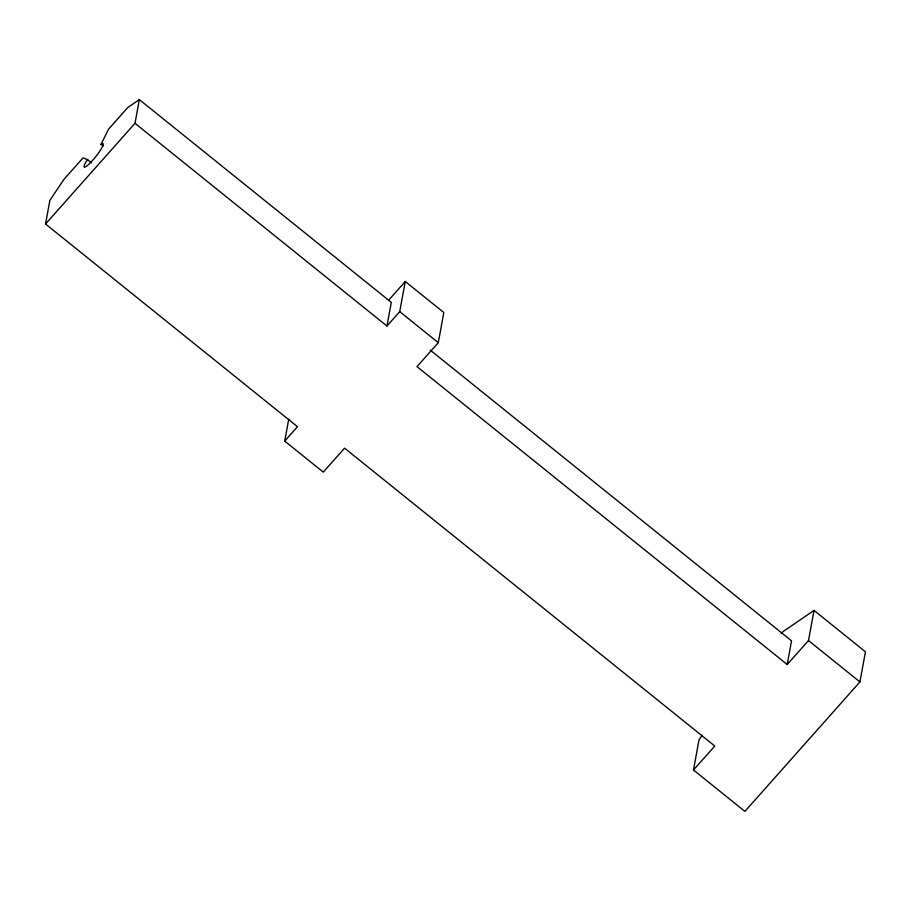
<?xml version="1.0" encoding="UTF-8"?>
<svg xmlns="http://www.w3.org/2000/svg" width="911" height="911" viewBox="0 0 911 911"><rect width="100%" height="100%" fill="white"/><g stroke="black" fill="none" stroke-linecap="round" stroke-linejoin="round"><path stroke-width="1.37" d="M781.239 633.669L783.118 631.551L814.035 610.416L865.45 651.798L859.916 681.929L744.913 811.382L693.487 770.011L714.793 746.041L344.586 448.155L323.28 472.126L284.722 441.095L297.498 426.712L45.55 223.992L49.9 200.306L63.861 179.467L83.026 157.888L87.49 159.55L91.601 162.864M134.999 123.304L139.349 99.618L391.297 302.35L386.947 326.024L134.999 123.304L45.55 223.992M284.722 441.095L288.741 419.174M386.947 326.024L399.724 311.642L405.258 281.499L443.828 312.53L438.293 342.673L416.999 366.643L787.206 664.529L808.501 640.558L814.035 610.416M693.487 770.011L699.022 739.869L702.187 735.143M787.206 664.529L791.545 640.843L430.208 350.097M87.49 159.55A15.054 2.448 -51.2 0 0 86.226 166.406A15.054 2.448 -51.2 0 0 99.777 151.146A15.054 2.448 -51.2 0 0 101.041 144.291L108.591 129.123L127.756 107.544L139.349 99.618M388.826 299.992L405.258 281.499M399.724 311.642L438.293 342.673M808.501 640.558L859.916 681.929M101.041 144.291L103.091 145.954"/></g></svg>
